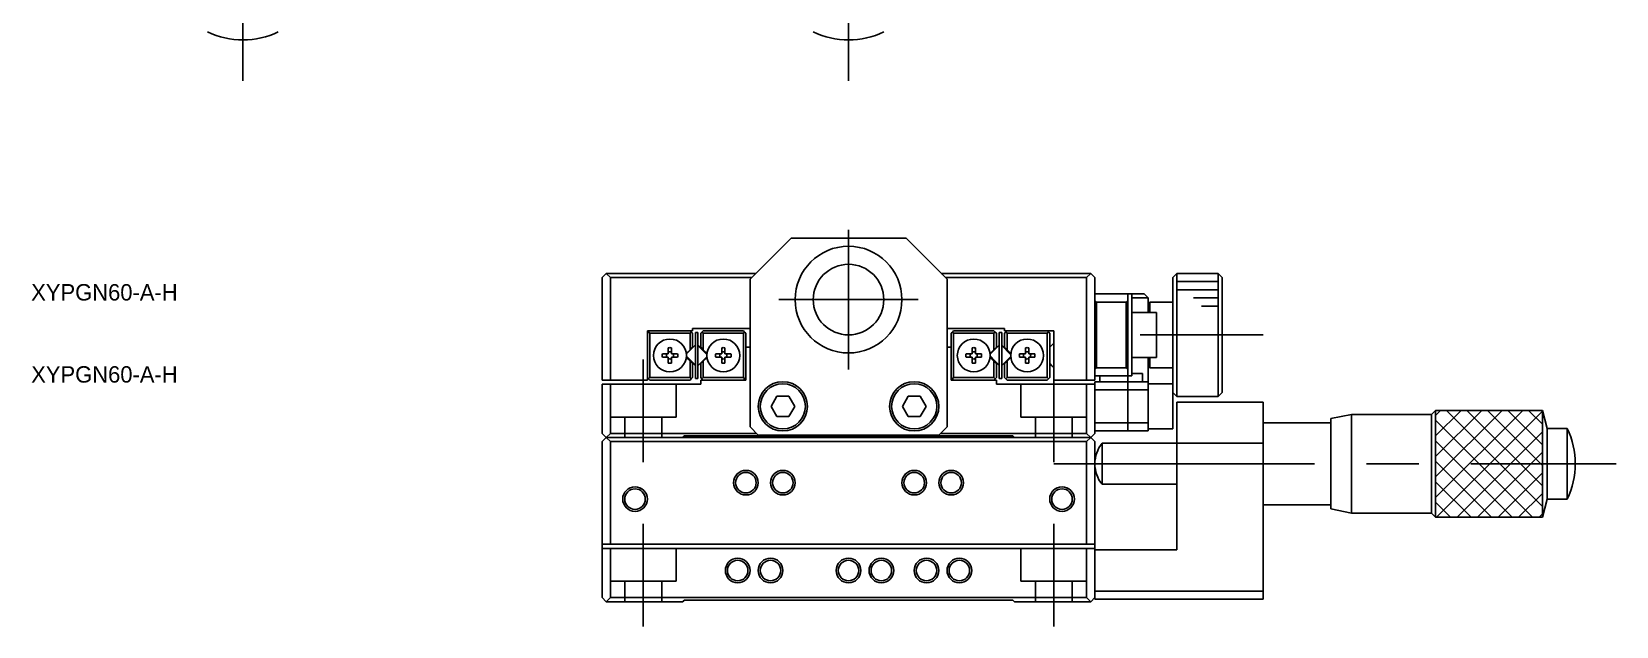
# Model space of a CAD drawing. Extents: x -1 to 448, y -20 to 298.
# Drawn here: x 10.1 to 203, y -19.7 to 52.7 of the extents above; entities that cross this region are included whole.
import ezdxf

# ---------------------------------------------------------------- set-up
doc = ezdxf.new("R2010")
doc.units = 0
doc.linetypes.add('CENTER', pattern=[50.8, 31.75, -6.35, 6.35, -6.35])
doc.linetypes.add('DASHED', pattern=[19.05, 12.7, -6.35])
doc.layers.get('0').update_dxf_attribs({"linetype": 'CONTINUOUS'})
doc.layers.add('CENTER', color=1, linetype='CENTER')
doc.styles.get("Standard").update_dxf_attribs({"font": 'FGP教科書体NT-M'})

msp = doc.modelspace()

# ---------------------------------------------------------------- linework, layer by layer
at = {"color": 7, "linetype": 'CONTINUOUS'}
for p, q in [((102.54, 27.61), (97.54, 22.61)), ((116.54, 27.61), (102.54, 27.61)), ((121.54, 22.61), (116.54, 27.61)), ((80.04, 23.31), (79.54, 22.81)), ((80.54, 22.81), (80.04, 23.31)), ((80.04, 23.31), (98.24, 23.31)), ((120.84, 23.31), (139.04, 23.31)), ((139.04, 23.31), (138.54, 22.81)), ((139.54, 22.81), (139.04, 23.31)), ((149.54, 23.31), (149.04, 22.81)), ((149.54, 23.31), (149.54, 8.31)), ((154.54, 23.31), (149.54, 23.31)), ((154.54, 8.31), (154.54, 23.31)), ((155.04, 22.81), (154.54, 23.31)), ((79.54, 10.31), (79.54, 22.81)), ((80.54, 22.81), (80.54, 10.31)), ((97.74, 22.81), (80.54, 22.81)), ((97.54, 4.61), (97.54, 22.61)), ((138.54, 22.81), (121.34, 22.81)), ((121.54, 4.61), (121.54, 22.61)), ((138.54, 10.31), (138.54, 22.81)), ((139.54, 22.81), (139.54, 10.31)), ((149.04, 9.86), (149.04, 22.81)), ((155.04, 22.81), (155.04, 8.81)), ((139.54, 20.81), (143.54, 20.81)), ((139.54, 20.01), (139.74, 19.81)), ((139.74, 19.81), (139.74, 11.81)), ((143.34, 19.81), (139.74, 19.81)), ((143.34, 19.81), (143.54, 20.01)), ((143.34, 11.81), (143.34, 19.81)), ((143.54, 20.81), (143.54, 20.01)), ((143.54, 20.81), (144.04, 20.81)), ((143.54, 20.01), (143.54, 19.68)), ((143.54, 19.68), (143.54, 20.01)), ((143.54, 18.81), (143.54, 19.68)), ((144.04, 20.81), (144.04, 18.81)), ((144.04, 20.81), (145.54, 20.81)), ((146.04, 20.31), (144.04, 20.31)), ((146.04, 20.31), (145.54, 20.81)), ((146.04, 20.31), (146.04, 18.56)), ((146.24, 19.81), (146.04, 19.61)), ((146.24, 19.81), (146.24, 18.56)), ((149.04, 19.81), (146.24, 19.81)), ((143.54, 18.81), (143.54, 12.81)), ((144.04, 12.81), (144.04, 18.81)), ((147.04, 18.56), (144.04, 18.56)), ((147.04, 13.06), (147.04, 18.56)), ((85.04, 16.31), (90.54, 16.31)), ((85.04, 10.31), (85.04, 16.31)), ((85.19, 16.16), (85.04, 16.01)), ((85.19, 16.16), (85.34, 16.31)), ((85.34, 16.01), (85.19, 16.16)), ((85.34, 16.01), (85.34, 10.61)), ((90.24, 16.01), (85.34, 16.01)), ((90.24, 16.31), (90.39, 16.16)), ((90.39, 16.16), (90.24, 16.01)), ((90.24, 14.01), (90.24, 16.01)), ((90.54, 16.01), (90.39, 16.16)), ((90.54, 16.61), (97.54, 16.61)), ((90.54, 16.31), (90.54, 16.61)), ((90.54, 16.01), (90.54, 14.31)), ((90.89, 10.51), (90.89, 16.11)), ((91.19, 16.11), (90.89, 16.11)), ((91.19, 10.51), (91.19, 16.11)), ((91.69, 16.16), (91.54, 16.01)), ((91.54, 14.31), (91.54, 16.01)), ((91.69, 16.16), (91.84, 16.31)), ((91.84, 16.01), (91.69, 16.16)), ((91.84, 16.31), (96.74, 16.31)), ((91.84, 16.01), (91.84, 14.01)), ((96.74, 16.01), (91.84, 16.01)), ((96.74, 16.31), (96.89, 16.16)), ((96.89, 16.16), (96.74, 16.01)), ((96.74, 10.61), (96.74, 16.01)), ((97.04, 16.01), (96.89, 16.16)), ((97.04, 16.01), (97.04, 14.31)), ((121.54, 16.61), (128.54, 16.61)), ((122.19, 16.16), (122.04, 16.01)), ((122.04, 14.31), (122.04, 16.01)), ((122.19, 16.16), (122.34, 16.31)), ((122.34, 16.01), (122.19, 16.16)), ((122.34, 16.31), (127.24, 16.31)), ((122.34, 16.01), (122.34, 10.61)), ((127.24, 16.01), (122.34, 16.01)), ((127.24, 16.31), (127.39, 16.16)), ((127.39, 16.16), (127.24, 16.01)), ((127.24, 14.01), (127.24, 16.01)), ((127.54, 16.01), (127.39, 16.16)), ((127.54, 16.01), (127.54, 14.31)), ((127.89, 10.51), (127.89, 16.11)), ((128.19, 16.11), (127.89, 16.11)), ((128.19, 10.51), (128.19, 16.11)), ((128.54, 16.61), (128.54, 16.31)), ((128.54, 16.31), (134.54, 16.31)), ((128.69, 16.16), (128.54, 16.01)), ((128.54, 14.31), (128.54, 16.01)), ((128.69, 16.16), (128.84, 16.31)), ((128.84, 16.01), (128.69, 16.16)), ((128.84, 16.01), (128.84, 14.01)), ((133.74, 16.01), (128.84, 16.01)), ((133.74, 16.31), (133.89, 16.16)), ((133.89, 16.16), (133.74, 16.01)), ((133.74, 10.61), (133.74, 16.01)), ((134.04, 16.01), (133.89, 16.16)), ((134.04, 16.01), (134.04, 10.61)), ((134.54, 16.31), (134.54, 10.31)), ((87.59, 13.51), (86.87, 13.51)), ((86.87, 13.51), (87.41, 13.51)), ((87.41, 13.51), (87.59, 13.51)), ((87.59, 14.24), (87.59, 13.51)), ((87.99, 13.51), (87.99, 14.24)), ((88.72, 13.51), (87.99, 13.51)), ((87.99, 13.51), (88.18, 13.51)), ((88.72, 13.51), (88.18, 13.51)), ((89.78, 13.55), (90.24, 14.01)), ((90.87, 14.55), (89.81, 13.49)), ((90.24, 14.01), (90.54, 14.31)), ((91.19, 14.51), (91.72, 13.98)), ((92.28, 13.49), (91.22, 14.55)), ((91.54, 14.31), (91.84, 14.01)), ((91.72, 13.98), (92.28, 13.42)), ((91.84, 14.01), (92.31, 13.55)), ((93.37, 13.51), (94.09, 13.51)), ((93.37, 13.51), (93.91, 13.51)), ((94.09, 13.51), (93.91, 13.51)), ((94.09, 13.51), (94.09, 14.24)), ((94.49, 14.24), (94.49, 13.51)), ((94.49, 13.51), (95.22, 13.51)), ((94.68, 13.51), (94.49, 13.51)), ((95.22, 13.51), (94.68, 13.51)), ((97.04, 14.31), (97.04, 10.31)), ((97.54, 14.31), (97.04, 14.31)), ((122.04, 14.31), (121.54, 14.31)), ((122.04, 10.31), (122.04, 14.31)), ((124.59, 13.51), (123.87, 13.51)), ((123.87, 13.51), (124.41, 13.51)), ((124.41, 13.51), (124.59, 13.51)), ((124.59, 14.24), (124.59, 13.51)), ((124.99, 13.51), (124.99, 14.24)), ((125.72, 13.51), (124.99, 13.51)), ((124.99, 13.51), (125.18, 13.51)), ((125.72, 13.51), (125.18, 13.51)), ((126.78, 13.55), (127.24, 14.01)), ((127.87, 14.55), (126.81, 13.49)), ((127.24, 14.01), (127.54, 14.31)), ((128.19, 14.51), (129.28, 13.42)), ((129.28, 13.49), (128.22, 14.55)), ((128.54, 14.31), (128.84, 14.01)), ((128.84, 14.01), (129.31, 13.55)), ((130.37, 13.51), (131.09, 13.51)), ((130.37, 13.51), (130.91, 13.51)), ((131.09, 13.51), (130.91, 13.51)), ((131.09, 13.51), (131.09, 14.24)), ((131.49, 14.24), (131.49, 13.51)), ((131.49, 13.51), (132.22, 13.51)), ((131.68, 13.51), (131.49, 13.51)), ((132.22, 13.51), (131.68, 13.51)), ((134.29, 14.56), (134.04, 14.31)), ((134.54, 14.81), (134.29, 14.56)), ((86.87, 13.11), (87.59, 13.11)), ((87.59, 13.11), (87.59, 12.38)), ((87.99, 12.38), (87.99, 13.11)), ((87.99, 13.11), (88.72, 13.11)), ((90.24, 12.61), (89.78, 13.07)), ((90.89, 12.12), (89.81, 13.21)), ((89.81, 13.14), (90.87, 12.07)), ((90.24, 10.61), (90.24, 12.61)), ((90.54, 12.31), (90.24, 12.61)), ((90.54, 12.31), (90.54, 10.61)), ((91.22, 12.07), (92.28, 13.14)), ((91.84, 12.61), (91.54, 12.31)), ((91.54, 10.61), (91.54, 12.31)), ((92.31, 13.07), (91.84, 12.61)), ((91.84, 12.61), (91.84, 10.61)), ((94.09, 13.11), (93.37, 13.11)), ((94.09, 12.38), (94.09, 13.11)), ((94.49, 13.11), (94.49, 12.38)), ((95.22, 13.11), (94.49, 13.11)), ((123.87, 13.11), (124.59, 13.11)), ((124.59, 13.11), (124.59, 12.38)), ((124.99, 12.38), (124.99, 13.11)), ((124.99, 13.11), (125.72, 13.11)), ((127.24, 12.61), (126.78, 13.07)), ((127.37, 12.64), (126.81, 13.21)), ((126.81, 13.14), (127.87, 12.07)), ((127.24, 10.61), (127.24, 12.61)), ((127.54, 12.31), (127.24, 12.61)), ((127.89, 12.12), (127.37, 12.64)), ((127.54, 12.31), (127.54, 10.61)), ((128.22, 12.07), (129.28, 13.14)), ((128.84, 12.61), (128.54, 12.31)), ((128.54, 10.61), (128.54, 12.31)), ((129.31, 13.07), (128.84, 12.61)), ((128.84, 12.61), (128.84, 10.61)), ((131.09, 13.11), (130.37, 13.11)), ((131.09, 12.38), (131.09, 13.11)), ((131.49, 13.11), (131.49, 12.38)), ((132.22, 13.11), (131.49, 13.11)), ((134.04, 12.31), (134.29, 12.06)), ((134.29, 12.06), (134.54, 11.81)), ((139.74, 11.81), (139.54, 11.61)), ((139.74, 11.81), (143.34, 11.81)), ((143.54, 11.61), (143.34, 11.81)), ((143.54, 11.94), (143.54, 12.81)), ((143.54, 11.94), (143.54, 11.61)), ((143.54, 11.61), (143.54, 11.94)), ((143.54, 11.61), (143.54, 10.81)), ((144.04, 13.06), (147.04, 13.06)), ((144.04, 12.81), (144.04, 10.81)), ((146.04, 13.06), (146.04, 12.11)), ((146.04, 10.11), (146.04, 12.11)), ((146.04, 12.01), (146.24, 11.81)), ((146.24, 13.06), (146.24, 11.81)), ((146.24, 11.81), (149.04, 11.81)), ((80.54, 10.31), (79.54, 10.31)), ((79.54, 3.81), (79.54, 9.81)), ((79.54, 9.81), (80.54, 9.81)), ((80.54, 10.31), (85.04, 10.31)), ((80.54, 9.81), (80.54, 3.81)), ((91.54, 9.81), (80.54, 9.81)), ((85.04, 10.61), (85.19, 10.46)), ((85.19, 10.46), (85.34, 10.61)), ((85.34, 10.31), (85.19, 10.46)), ((85.34, 10.61), (90.24, 10.61)), ((90.24, 10.31), (85.34, 10.31)), ((90.24, 10.61), (90.39, 10.46)), ((90.39, 10.46), (90.24, 10.31)), ((90.39, 10.46), (90.54, 10.61)), ((90.89, 10.51), (91.19, 10.51)), ((91.54, 10.61), (91.69, 10.46)), ((91.54, 10.31), (91.54, 9.81)), ((97.04, 10.31), (91.54, 10.31)), ((91.69, 10.46), (91.84, 10.61)), ((91.84, 10.31), (91.69, 10.46)), ((91.84, 10.61), (96.74, 10.61)), ((96.74, 10.61), (96.89, 10.46)), ((96.89, 10.46), (96.74, 10.31)), ((96.89, 10.46), (97.04, 10.61)), ((122.04, 10.61), (122.19, 10.46)), ((127.54, 10.31), (122.04, 10.31)), ((122.19, 10.46), (122.34, 10.61)), ((122.34, 10.31), (122.19, 10.46)), ((122.34, 10.61), (127.24, 10.61)), ((127.24, 10.61), (127.39, 10.46)), ((127.39, 10.46), (127.24, 10.31)), ((127.39, 10.46), (127.54, 10.61)), ((127.54, 9.81), (127.54, 10.31)), ((138.54, 9.81), (127.54, 9.81)), ((127.89, 10.51), (128.19, 10.51)), ((128.54, 10.61), (128.69, 10.46)), ((128.69, 10.46), (128.84, 10.61)), ((128.84, 10.31), (128.69, 10.46)), ((128.84, 10.61), (133.74, 10.61)), ((133.74, 10.31), (128.84, 10.31)), ((133.74, 10.61), (133.89, 10.46)), ((133.89, 10.46), (133.74, 10.31)), ((133.89, 10.46), (134.04, 10.61)), ((134.54, 10.31), (138.54, 10.31)), ((139.54, 10.31), (138.54, 10.31)), ((138.54, 3.81), (138.54, 9.81)), ((138.54, 9.81), (139.54, 9.81)), ((143.54, 10.81), (139.54, 10.81)), ((139.54, 9.81), (139.54, 10.11)), ((139.54, 10.11), (143.54, 10.11)), ((139.54, 9.81), (139.54, 3.81)), ((140.14, 10.11), (140.14, 10.81)), ((144.04, 10.81), (143.54, 10.81)), ((143.54, 10.11), (143.54, 10.81)), ((143.54, 10.11), (146.04, 10.11)), ((143.54, 9.11), (143.54, 10.11)), ((143.54, 10.11), (143.54, 9.11)), ((144.04, 11.11), (145.34, 11.11)), ((145.34, 10.11), (145.34, 11.11)), ((146.04, 10.11), (146.04, 9.11)), ((149.04, 9.86), (146.04, 9.86)), ((149.04, 4.36), (149.04, 9.86)), ((100.1, 7.11), (100.82, 8.36)), ((100.82, 8.36), (102.27, 8.36)), ((102.27, 8.36), (100.82, 8.36)), ((102.27, 8.36), (102.99, 7.11)), ((102.99, 7.11), (102.27, 8.36)), ((116.1, 7.11), (116.82, 8.36)), ((116.82, 8.36), (118.27, 8.36)), ((118.27, 8.36), (116.82, 8.36)), ((118.27, 8.36), (118.99, 7.11)), ((118.99, 7.11), (118.27, 8.36)), ((143.54, 9.11), (139.54, 9.11)), ((146.04, 9.11), (143.54, 9.11)), ((143.54, 9.11), (143.54, 5.11)), ((143.54, 5.11), (143.54, 9.11)), ((146.04, 5.11), (146.04, 9.11)), ((149.04, 8.81), (149.54, 8.31)), ((149.54, 8.31), (154.54, 8.31)), ((154.54, 8.31), (155.04, 8.81)), ((100.82, 5.86), (100.1, 7.11)), ((102.27, 5.86), (100.82, 5.86)), ((102.99, 7.11), (102.27, 5.86)), ((102.27, 5.86), (102.99, 7.11)), ((116.82, 5.86), (116.1, 7.11)), ((118.27, 5.86), (116.82, 5.86)), ((118.99, 7.11), (118.27, 5.86)), ((118.27, 5.86), (118.99, 7.11)), ((149.54, 7.61), (160.04, 7.61)), ((149.54, 2.61), (149.54, 7.61)), ((160.04, 7.61), (160.04, 2.61)), ((170.79, 6.11), (168.29, 5.61)), ((170.79, 6.11), (170.79, 2.71)), ((180.54, 6.11), (170.79, 6.11)), ((181.04, 6.61), (180.54, 6.11)), ((180.54, 6.11), (180.54, 2.71)), ((181.04, 6.61), (181.04, 2.93)), ((194.04, 6.61), (181.04, 6.61)), ((181.04, 6.61), (194.04, 6.61)), ((181.04, -6.39), (181.04, 6.61)), ((194.04, 6.61), (194.04, 2.93)), ((194.63, 4.41), (194.04, 6.61)), ((194.04, 6.61), (194.04, -6.39)), ((97.54, 4.61), (98.54, 3.61)), ((120.54, 3.61), (121.54, 4.61)), ((139.54, 5.11), (143.54, 5.11)), ((143.54, 4.11), (139.54, 4.11)), ((143.54, 5.11), (146.04, 5.11)), ((143.54, 4.11), (143.54, 5.11)), ((143.54, 5.11), (143.54, 4.11)), ((146.04, 4.11), (143.54, 4.11)), ((146.04, 5.11), (146.04, 4.11)), ((146.04, 4.36), (149.04, 4.36)), ((168.29, 5.11), (160.04, 5.11)), ((168.29, 5.61), (168.29, 2.5)), ((194.63, 4.41), (194.63, 1.98)), ((197.04, 4.41), (194.63, 4.41)), ((197.04, 4.41), (197.04, 1.98)), ((80.04, 3.31), (79.54, 3.81)), ((80.04, 3.31), (79.54, 2.81)), ((79.54, -9.69), (79.54, 2.81)), ((80.54, 3.81), (80.04, 3.31)), ((80.54, 2.81), (80.04, 3.31)), ((80.04, 3.31), (139.04, 3.31)), ((89.34, 3.31), (80.04, 3.31)), ((80.54, 3.81), (98.34, 3.81)), ((80.54, 2.81), (80.54, -9.69)), ((138.54, 2.81), (80.54, 2.81)), ((89.34, 3.31), (89.54, 3.51)), ((89.54, 3.51), (129.54, 3.51)), ((98.54, 3.61), (120.54, 3.61)), ((120.74, 3.81), (138.54, 3.81)), ((129.54, 3.51), (129.74, 3.31)), ((139.04, 3.31), (129.74, 3.31)), ((139.04, 3.31), (138.54, 3.81)), ((139.04, 3.31), (138.54, 2.81)), ((138.54, -9.69), (138.54, 2.81)), ((139.54, 3.81), (139.04, 3.31)), ((139.54, 2.81), (139.04, 3.31)), ((139.54, 2.81), (139.54, -9.69)), ((140.42, 2.61), (140.42, 1.2)), ((149.54, 2.61), (140.42, 2.61)), ((149.54, 2.61), (149.54, -10.39)), ((160.04, 2.61), (149.54, 2.61)), ((160.04, -15.39), (160.04, 2.61)), ((168.29, 2.5), (168.29, -5.39)), ((170.79, 2.71), (170.79, -5.89)), ((180.54, 2.71), (180.54, -5.89)), ((181.04, 2.93), (181.04, -6.39)), ((194.04, 2.93), (194.04, -6.39)), ((194.63, 1.98), (194.63, -4.19)), ((197.04, 1.98), (197.04, -4.19)), ((140.42, 1.2), (140.42, -2.39)), ((140.42, -2.39), (149.54, -2.39)), ((160.04, -4.89), (168.29, -4.89)), ((168.29, -5.39), (170.79, -5.89)), ((194.04, -6.39), (194.63, -4.19)), ((194.63, -4.19), (197.04, -4.19)), ((170.79, -5.89), (180.54, -5.89)), ((180.54, -5.89), (181.04, -6.39)), ((181.04, -6.39), (194.04, -6.39)), ((194.04, -6.39), (181.04, -6.39)), ((79.54, -10.19), (79.54, -9.69)), ((80.54, -9.69), (79.54, -9.69)), ((79.54, -16.19), (79.54, -10.19)), ((79.54, -10.19), (80.54, -10.19)), ((80.54, -9.69), (138.54, -9.69)), ((80.54, -10.19), (80.54, -16.19)), ((138.54, -10.19), (80.54, -10.19)), ((139.54, -9.69), (138.54, -9.69)), ((138.54, -16.19), (138.54, -10.19)), ((138.54, -10.19), (139.54, -10.19)), ((139.54, -9.69), (139.54, -10.19)), ((139.54, -10.19), (139.54, -16.19)), ((149.54, -10.39), (139.54, -10.39)), ((139.54, -15.39), (160.04, -15.39)), ((160.04, -15.39), (160.04, -16.39)), ((80.04, -16.69), (79.54, -16.19)), ((80.54, -16.19), (80.04, -16.69)), ((89.34, -16.69), (80.04, -16.69)), ((80.54, -16.19), (138.54, -16.19)), ((89.34, -16.69), (89.54, -16.49)), ((89.54, -16.49), (129.54, -16.49)), ((129.54, -16.49), (129.74, -16.69)), ((139.04, -16.69), (129.74, -16.69)), ((139.04, -16.69), (138.54, -16.19)), ((139.54, -16.19), (139.04, -16.69)), ((139.54, -16.39), (139.54, -16.19)), ((160.04, -16.39), (139.54, -16.39))]:
    msp.add_line(p, q, dxfattribs=at)
at = {"color": 3, "linetype": 'CONTINUOUS'}
for p, q in [((154.54, 22.31), (149.54, 22.31)), ((154.54, 21.31), (149.54, 21.31)), ((154.54, 20.31), (151.54, 20.31)), ((154.54, 19.31), (152.54, 19.31)), ((181.04, 6.01), (181.65, 6.61)), ((181.04, 3.51), (184.15, 6.61)), ((181.04, 1.01), (186.65, 6.61)), ((181.04, -1.49), (189.15, 6.61)), ((181.04, -3.99), (191.65, 6.61)), ((181.15, -6.39), (194.04, 6.51)), ((182.35, 6.61), (194.04, -5.08)), ((184.85, 6.61), (194.04, -2.58)), ((187.35, 6.61), (194.04, -0.08)), ((189.85, 6.61), (194.04, 2.42)), ((192.35, 6.61), (194.04, 4.92)), ((181.04, 5.42), (192.85, -6.39)), ((183.65, -6.39), (194.04, 4.01)), ((181.04, 2.92), (190.35, -6.39)), ((181.04, 0.42), (187.85, -6.39)), ((186.15, -6.39), (194.04, 1.51)), ((188.65, -6.39), (194.04, -0.99)), ((181.04, -2.08), (185.35, -6.39)), ((191.15, -6.39), (194.04, -3.49)), ((181.04, -4.58), (182.85, -6.39)), ((193.65, -6.39), (194.04, -5.99))]:
    msp.add_line(p, q, dxfattribs=at)
at = {"color": 3, "linetype": 'DASHED'}
for p, q in [((80.54, 9.81), (80.54, 5.81)), ((88.54, 9.81), (88.54, 5.81)), ((130.54, 9.81), (130.54, 5.81)), ((138.54, 9.81), (138.54, 5.81)), ((88.54, 5.81), (80.54, 5.81)), ((82.29, 5.81), (82.29, 3.31)), ((86.79, 5.81), (86.79, 3.31)), ((138.54, 5.81), (130.54, 5.81)), ((132.29, 5.81), (132.29, 3.31)), ((136.79, 5.81), (136.79, 3.31)), ((80.54, -14.19), (80.54, -10.19)), ((88.54, -14.19), (88.54, -10.19)), ((130.54, -14.19), (130.54, -10.19)), ((138.54, -14.19), (138.54, -10.19)), ((88.54, -14.19), (80.54, -14.19)), ((82.29, -16.69), (82.29, -14.19)), ((86.79, -16.69), (86.79, -14.19)), ((138.54, -14.19), (130.54, -14.19)), ((132.29, -16.69), (132.29, -14.19)), ((136.79, -16.69), (136.79, -14.19))]:
    msp.add_line(p, q, dxfattribs=at)
at = {"color": 7, "linetype": 'CONTINUOUS'}
for centre, radius in [((109.54, 20.11), 6.5), ((109.54, 20.11), 4.3), ((87.79, 13.31), 2), ((94.29, 13.31), 2), ((124.79, 13.31), 2), ((131.29, 13.31), 2), ((101.54, 7.11), 3), ((101.54, 7.11), 2.75), ((117.54, 7.11), 3), ((117.54, 7.11), 2.75), ((97.04, -2.19), 1.25), ((101.54, -2.19), 1.25), ((117.54, -2.19), 1.25), ((122.04, -2.19), 1.25), ((83.54, -4.19), 1.25), ((135.54, -4.19), 1.25), ((96.04, -12.89), 1.25), ((100.04, -12.89), 1.25), ((109.54, -12.89), 1.25), ((113.54, -12.89), 1.25), ((119.04, -12.89), 1.25), ((123.04, -12.89), 1.25)]:
    msp.add_circle(centre, radius, dxfattribs=at)
at = {"color": 3, "linetype": 'CONTINUOUS'}
for centre in [(97.04, -2.19), (101.54, -2.19), (117.54, -2.19), (122.04, -2.19), (83.54, -4.19), (135.54, -4.19), (96.04, -12.89), (100.04, -12.89), (109.54, -12.89), (113.54, -12.89), (119.04, -12.89), (123.04, -12.89)]:
    msp.add_circle(centre, 1.5, dxfattribs=at)
at = {"color": 7, "linetype": 'CONTINUOUS'}
for centre, radius, start, end in [((35.79, 61.49), 9.75, 243.8162, 296.1838), ((109.54, 61.49), 9.75, 243.8162, 296.1838), ((87.79, 13.31), 0.95, 167.8468, 192.1532), ((87.79, 13.31), 0.435, 152.6335, 207.3665), ((87.79, 13.31), 0.95, 77.8468, 102.1532), ((87.79, 13.31), 0.435, 62.6335, 117.3665), ((87.79, 13.31), 0.435, 332.6335, 27.3665), ((87.79, 13.31), 0.95, 347.8468, 12.1532), ((91.01, 14.41), 0.2, 124.9753, 135), ((91.08, 14.41), 0.2, 45, 55.0247), ((94.29, 13.31), 0.95, 167.8468, 192.1532), ((94.29, 13.31), 0.435, 152.6335, 207.3665), ((94.29, 13.31), 0.95, 77.8468, 102.1532), ((94.29, 13.31), 0.435, 62.6335, 117.3665), ((94.29, 13.31), 0.435, 332.6335, 27.3665), ((94.29, 13.31), 0.95, 347.8468, 12.1532), ((124.79, 13.31), 0.95, 167.8468, 192.1532), ((124.79, 13.31), 0.435, 152.6335, 207.3665), ((124.79, 13.31), 0.95, 77.8468, 102.1532), ((124.79, 13.31), 0.435, 62.6335, 117.3665), ((124.79, 13.31), 0.435, 332.6335, 27.3665), ((124.79, 13.31), 0.95, 347.8468, 12.1532), ((128.01, 14.41), 0.2, 124.9753, 135), ((128.08, 14.41), 0.2, 45, 55.0247), ((131.29, 13.31), 0.95, 167.8468, 192.1532), ((131.29, 13.31), 0.435, 152.6335, 207.3665), ((131.29, 13.31), 0.95, 77.8468, 102.1532), ((131.29, 13.31), 0.435, 62.6335, 117.3665), ((131.29, 13.31), 0.435, 332.6335, 27.3665), ((131.29, 13.31), 0.95, 347.8468, 12.1532), ((87.79, 13.31), 0.435, 242.6335, 297.3665), ((87.79, 13.31), 0.95, 257.8468, 282.1532), ((89.95, 13.35), 0.2, 135, 143.142), ((89.95, 13.35), 0.2, 218.7388, 225), ((89.95, 13.28), 0.2, 216.858, 225), ((91.01, 12.22), 0.2, 225, 235.0247), ((91.08, 12.22), 0.2, 304.9753, 315), ((92.14, 13.35), 0.2, 36.858, 45), ((92.14, 13.28), 0.2, 38.7388, 45), ((92.14, 13.28), 0.2, 315, 323.142), ((94.29, 13.31), 0.435, 242.6335, 297.3665), ((94.29, 13.31), 0.95, 257.8468, 282.1532), ((124.79, 13.31), 0.435, 242.6335, 297.3665), ((124.79, 13.31), 0.95, 257.8468, 282.1532), ((126.95, 13.35), 0.2, 135, 143.142), ((126.95, 13.35), 0.2, 218.7388, 225), ((126.95, 13.28), 0.2, 216.858, 225), ((128.01, 12.22), 0.2, 225, 235.0247), ((128.08, 12.22), 0.2, 304.9753, 315), ((129.14, 13.35), 0.2, 36.858, 45), ((129.14, 13.28), 0.2, 38.7388, 45), ((129.14, 13.28), 0.2, 315, 323.142), ((131.29, 13.31), 0.435, 242.6335, 297.3665), ((131.29, 13.31), 0.95, 257.8468, 282.1532), ((188.3, 0.11), 9.75, 333.8162, 26.1838), ((143.54, 0.11), 4, 141.3178, 180), ((143.54, 0.11), 4, 180, 218.6822)]:
    msp.add_arc(centre, radius, start, end, dxfattribs=at)
at = {"layer": 'CENTER', "color": 1, "linetype": 'CENTER'}
for p, q in [((35.79, 115.25), (35.79, 46.75)), ((109.54, 46.75), (109.54, 110.25)), ((109.54, 28.61), (109.54, 11.61)), ((101.04, 20.11), (118.04, 20.11)), ((160.04, 15.81), (145.04, 15.81)), ((84.54, 12.81), (84.54, 0.31)), ((134.54, 12.81), (134.54, 0.31)), ((134.54, 0.11), (203.04, 0.11)), ((84.54, -19.69), (84.54, -7.19)), ((134.54, -19.69), (134.54, -7.19))]:
    msp.add_line(p, q, dxfattribs=at)

# ---------------------------------------------------------------- texts
at = {"color": 7, "linetype": 'CONTINUOUS'}
for p in [(10, 20), (10, 10)]:
    msp.add_text('XYPGN60-A-H', height=2, dxfattribs=at).set_placement(p)

doc.saveas('drawing.dxf')
